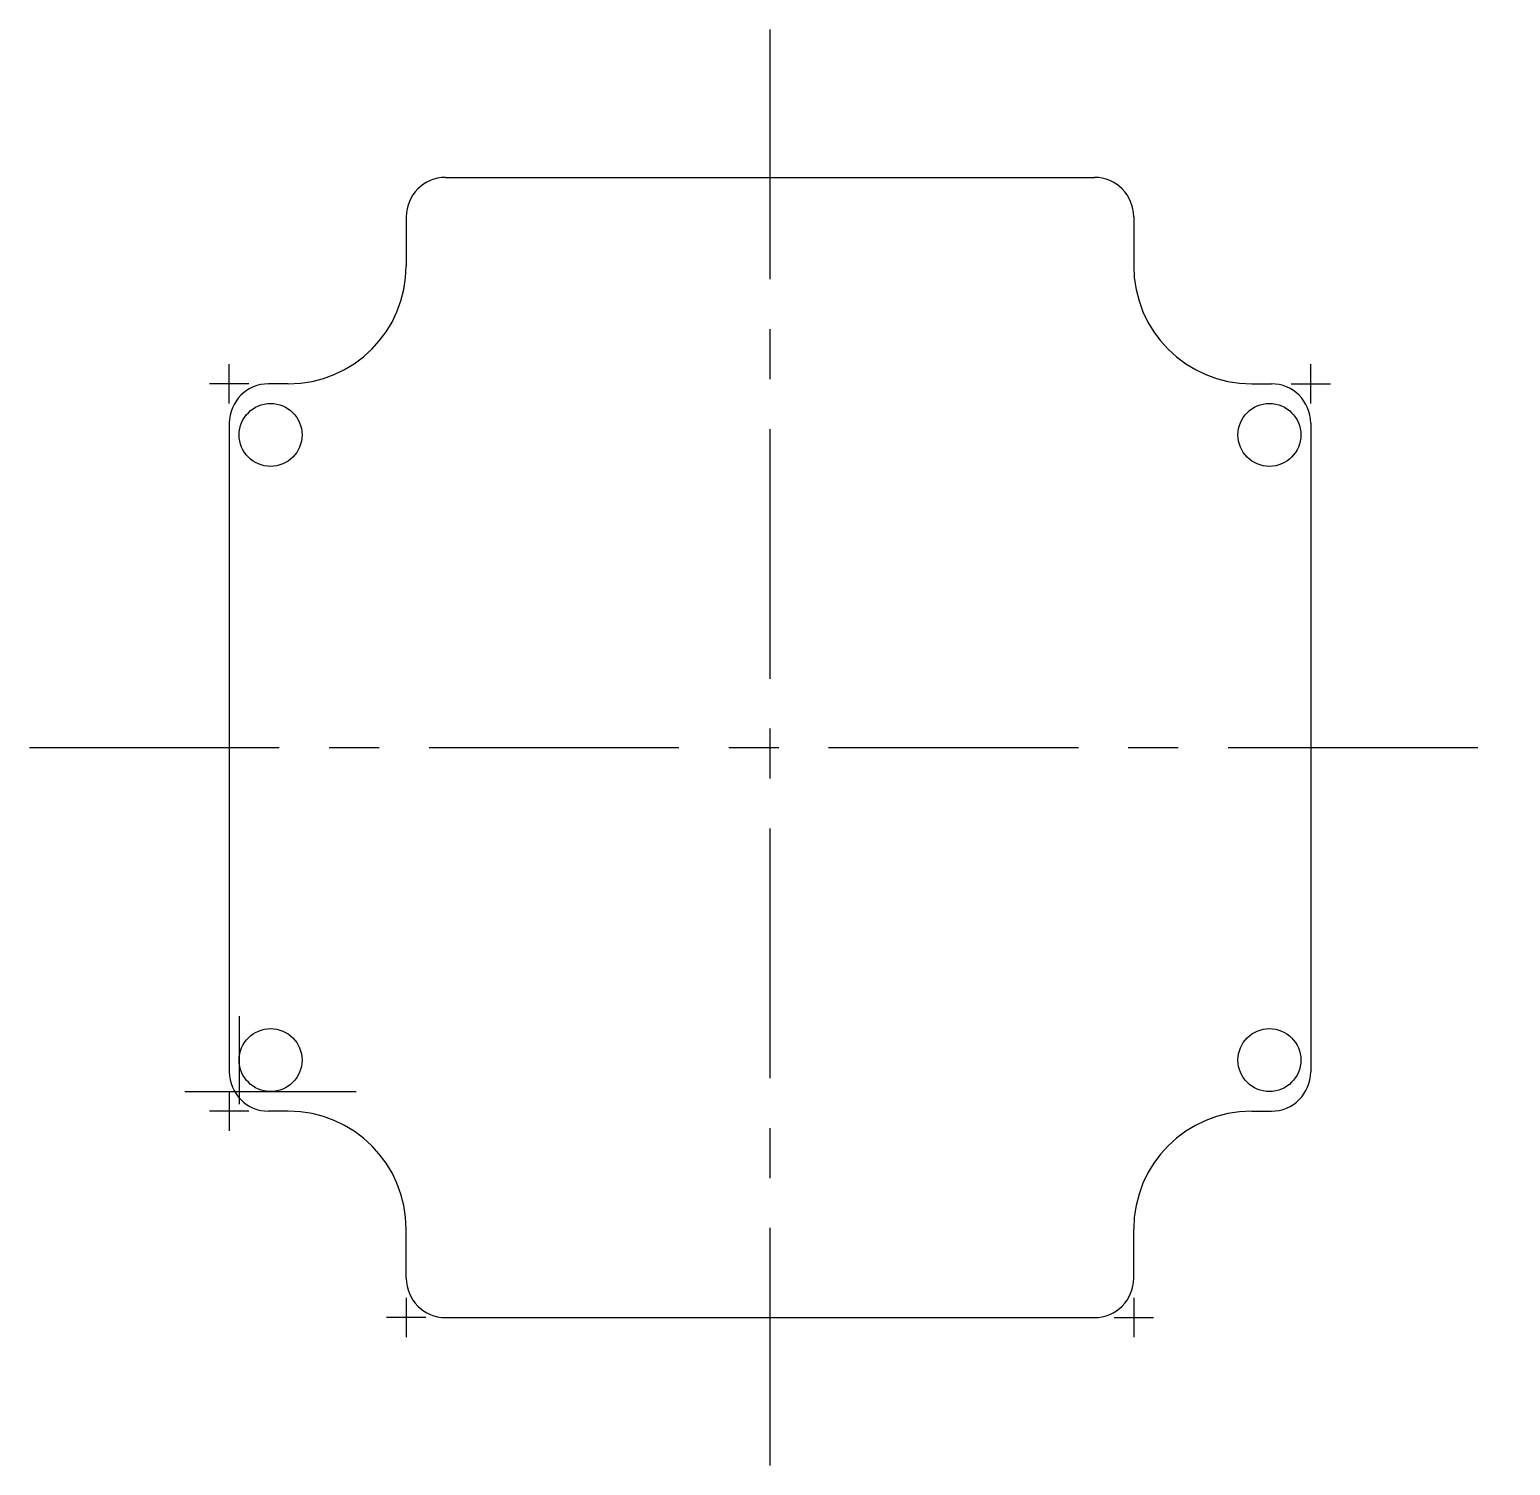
# Model space of a CAD drawing. Header units: millimetres. Extents: x 10.4 to 85.7, y 132.2 to 205.3.
import ezdxf

# ---------------------------------------------------------------- set-up
doc = ezdxf.new("R2010")
doc.units = ezdxf.units.MM
doc.header["$PDSIZE"] = -1
doc.linetypes.add('CENTERX2', pattern=[20.32, 12.7, -2.54, 2.54, -2.54])

msp = doc.modelspace()

# ---------------------------------------------------------------- linework, layer by layer
at = {"color": 7, "linetype": 'CENTERX2'}
for p, q in [((48.028, 205.258), (48.028, 132.221)), ((10.371, 168.74), (85.686, 168.74)), ((21.028, 155.08), (21.028, 150.599)), ((18.272, 151.24), (26.984, 151.24))]:
    msp.add_line(p, q, dxfattribs=at)
at = {"color": 7, "linetype": 'Continuous'}
for p, q in [((31.528, 197.74), (64.528, 197.74)), ((29.528, 195.74), (29.528, 193.24)), ((66.528, 195.74), (66.528, 193.24)), ((20.528, 186.24), (20.528, 188.24)), ((75.528, 186.24), (75.528, 188.24)), ((21.528, 187.24), (19.528, 187.24)), ((23.528, 187.24), (22.528, 187.24)), ((72.528, 187.24), (73.528, 187.24)), ((74.528, 187.24), (76.528, 187.24)), ((20.528, 185.24), (20.528, 152.24)), ((75.528, 185.24), (75.528, 152.24)), ((20.528, 151.24), (20.528, 149.24)), ((21.528, 150.24), (19.528, 150.24)), ((23.528, 150.24), (22.528, 150.24)), ((72.528, 150.24), (73.528, 150.24)), ((29.528, 141.74), (29.528, 144.24)), ((66.528, 141.74), (66.528, 144.24)), ((29.528, 140.74), (29.528, 138.74)), ((66.528, 140.74), (66.528, 138.74)), ((30.528, 139.74), (28.528, 139.74)), ((31.528, 139.74), (64.528, 139.74)), ((65.528, 139.74), (67.528, 139.74))]:
    msp.add_line(p, q, dxfattribs=at)
for centre in [(22.628, 184.64), (73.428, 184.64), (22.628, 152.84), (73.428, 152.84)]:
    msp.add_circle(centre, 1.6, dxfattribs=at)
for centre, radius, start, end in [((31.528, 195.74), 2, 90, 180), ((64.528, 195.74), 2, 0, 90), ((23.528, 193.24), 6, 270, 0), ((72.528, 193.24), 6, 180, 270), ((22.528, 185.24), 2, 90, 180), ((73.528, 185.24), 2, 0, 90), ((22.528, 152.24), 2, 180, 270), ((73.528, 152.24), 2, 270, 0), ((23.528, 144.24), 6, 0, 90), ((72.528, 144.24), 6, 90, 180), ((31.528, 141.74), 2, 180, 270), ((64.528, 141.74), 2, 270, 0)]:
    msp.add_arc(centre, radius, start, end, dxfattribs=at)
for p in [(48.028, 197.74), (48.028, 168.74), (48.028, 168.74), (48.028, 168.74), (21.028, 152.84), (22.628, 151.24), (48.028, 139.74)]:
    msp.add_point(p, dxfattribs=at)

doc.saveas('drawing.dxf')
